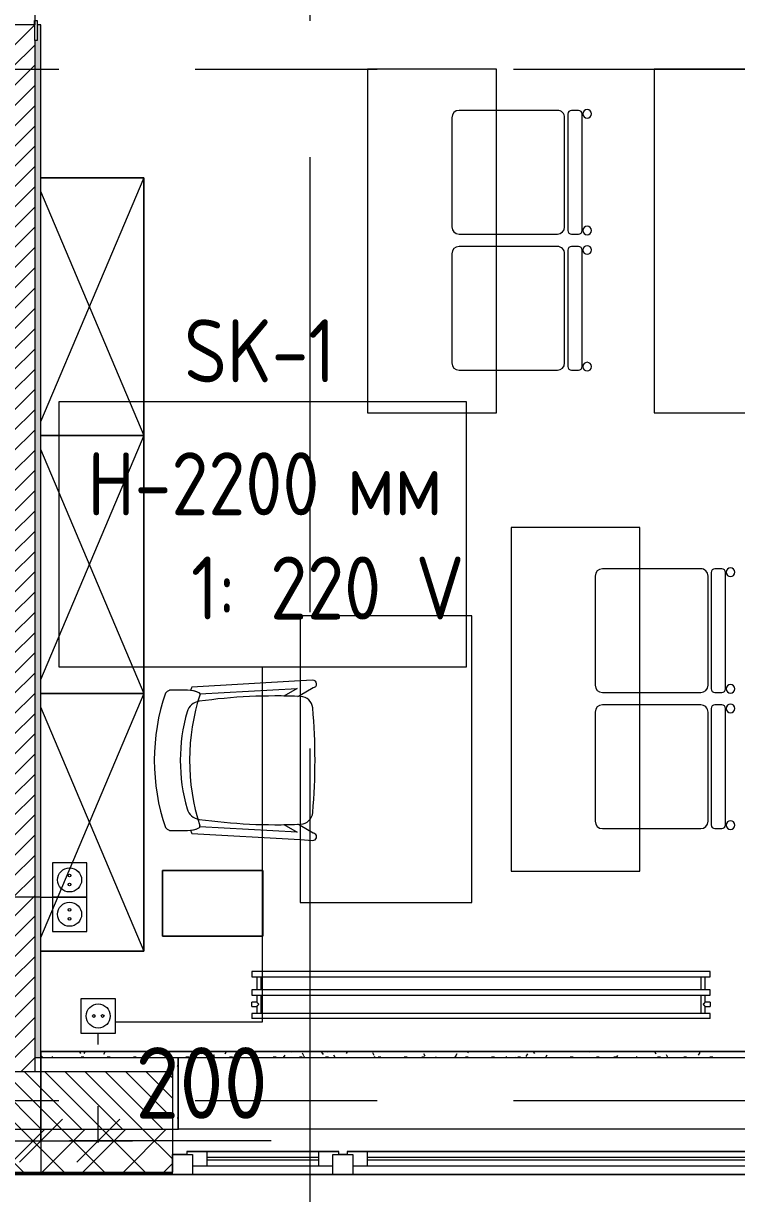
# Model space of a CAD drawing. Header units: millimetres. Extents: x 81609 to 272668, y -8553 to 29000.
# Drawn here: x 109710 to 112198, y -325 to 3760 of the extents above; entities that cross this region are included whole.
import ezdxf

# ---------------------------------------------------------------- set-up
doc = ezdxf.new("R2010")
doc.units = ezdxf.units.MM
doc.linetypes.add('Осевая', pattern=[3175, 635, -476.25, 1587.5, -476.25])
for name, color, linetype, lineweight in [('A-ANNO-DIMS', 7, 'Continuous', 9), ('A-ANNO-DIMS-100', 7, 'Continuous', 9), ('A-DETL-GENF', 7, 'Continuous', 9), ('A-DOOR', 7, 'Continuous', 9), ('A-DOOR-1', 7, 'Continuous', 13), ('A-DOOR-FRAM', 7, 'Continuous', 13), ('A-GLAZ', 7, 'Continuous', 9), ('A-GLAZ-1', 7, 'Continuous', 13), ('A-WALL', 7, 'Continuous', 9), ('E-ELEC-FIXT-IDEN', 7, 'Continuous', 9), ('I-WALL', 7, 'Continuous', 9), ('M-EQPM', 7, 'Continuous', 9), ('Оси', 7, 'Continuous', 9), ('Оси-2', 7, 'Осевая', 9), ('Электрические приборы', 7, 'Continuous', 9)]:
    doc.layers.add(name, color=color, linetype=linetype, lineweight=lineweight)
for name, color, linetype, lineweight, true_color in [('A-WALL-1', 7, 'Continuous', 9, 0x3c3c3c), ('A-WALL-FNSH-1', 7, 'Continuous', 9, 0x3c3c3c), ('I-FURN-1', 7, 'Continuous', 9, 0xf0f0f0), ('Оси розеток', 7, 'Continuous', 9, 0xff1e23)]:
    doc.layers.add(name, color=color, linetype=linetype, lineweight=lineweight, true_color=true_color)
doc.styles.add('GOST Common', font='GOST_Common.ttf', dxfattribs={"width": 0.9, "height": 220})
doc.styles.add('ISOCPEUR', font='isocpeur.ttf', dxfattribs={"width": 0.9, "height": 250})
doc.dimstyles.new('ISO-2_5_0_9К_БОЛЬШОЙ', dxfattribs={"dimscale": 304.8, "dimtxt": 248.995294, "dimasz": 0.492126, "dimexe": 0.393701, "dimexo": 0.984252, "dimgap": 0, "dimtad": 1, "dimdec": 0, "dimrnd": 10, "dimzin": 0, "dimdsep": 46, "dimtxsty": 'ISOCPEUR', "dimblk1": 'OBLIQUE', "dimblk2": 'OBLIQUE', "dimsah": 1, "dimcen": 0.09, "dimdle": 0.393701, "dimazin": 0, "dimtfac": 1, "dimtdec": 4, "dimtix": 1, "dimtmove": 0, "dimatfit": 3, "dimfxl": 1, "dimtvp": 1, "dimtolj": 1, "dimtzin": 0, "dimarcsym": 2})
doc.dimstyles.new('ISO-2_5_0_9К_БОЛЬШОЙ_2', dxfattribs={"dimscale": 304.8, "dimtxt": 248.995294, "dimasz": 0.492126, "dimexe": 0.393701, "dimexo": 0.984252, "dimgap": 0, "dimtad": 1, "dimdec": 0, "dimrnd": 10, "dimzin": 0, "dimdsep": 46, "dimtxsty": 'ISOCPEUR', "dimblk1": 'OBLIQUE', "dimblk2": 'OBLIQUE', "dimsah": 1, "dimcen": 0.09, "dimdle": 0.393701, "dimazin": 0, "dimtfac": 1, "dimtdec": 4, "dimtix": 1, "dimtmove": 1, "dimatfit": 3, "dimfxl": 1, "dimtvp": 1, "dimtolj": 1, "dimtzin": 0, "dimarcsym": 2})
pattern_1 = [(0, (0, 0), (121.92, 30.48), [10.058, -81.382, 10.058, -81.382, -487.68]), (0, (0, 0), (121.92, 30.48), [-182.88, 10.058, -172.822, 10.058, -81.382, -213.36]), (0, (0, 0), (121.92, 30.48), [-457.2, 10.058, -50.902, 10.058, -142.342]), (120, (45.72, 15.24), (-87.356454, 90.345817), [10.058, -81.382, 10.058, -81.382, -487.68]), (120, (45.72, 15.24), (-87.356454, 90.345817), [-182.88, 10.058, -172.822, 10.058, -81.382, -213.36]), (120, (45.72, 15.24), (-87.356454, 90.345817), [-457.2, 10.058, -50.902, 10.058, -142.342]), (240, (60.96, 76.2), (-34.563546, -120.825817), [10.058, -81.382, 10.058, -81.382, -487.68]), (240, (60.96, 76.2), (-34.563546, -120.825817), [-182.88, 10.058, -172.822, 10.058, -81.382, -213.36]), (240, (60.96, 76.2), (-34.563546, -120.825817), [-457.2, 10.058, -50.902, 10.058, -142.342])]

# ---------------------------------------------------------------- blocks, each defined once
blk = doc.blocks.new('120_Окно_СКБ_2Ст_Фрамуга сверху - 120_Окно_СКБ_2Ст_2300х2500_h_ ДОО-22877051-План размещения напольных электротехнических лючков и розеток 2 этажа в осях 23-33')
at = {"layer": 'A-GLAZ'}
for p, q in [((1150, 83), (-1150, 83)), ((-1080, 83), (1080, 83)), ((-1150, 13), (-1100, 13)), ((-1030, 33), (470, 33)), ((470, 23), (-1030, 23)), ((540, 13), (570, 13)), ((540, 13), (570, 13)), ((640, 33), (1030, 33)), ((1030, 23), (640, 23)), ((1100, 13), (1150, 13))]:
    blk.add_line(p, q, dxfattribs=at)
at = {"layer": 'A-GLAZ-1'}
for p, q in [((-1150, 13), (-1150, 83)), ((-1150, 83), (-1080, 83)), ((-1080, 83), (-1080, 13)), ((520, 13), (520, 83)), ((520, 83), (590, 83)), ((590, 83), (590, 13)), ((1080, 13), (1080, 83)), ((1080, 83), (1150, 83)), ((1150, 83), (1150, 13)), ((520, 53), (-1080, 53)), ((-1080, 53), (-1080, 13)), ((-1030, 3), (-1030, 53)), ((470, 3), (470, 53)), ((520, 13), (520, 53)), ((1080, 53), (590, 53)), ((590, 53), (590, 13)), ((640, 3), (640, 53)), ((1030, 3), (1030, 53)), ((1080, 13), (1080, 53)), ((-1080, 13), (-1150, 13)), ((-1080, 13), (-1100, 13)), ((-1100, 13), (-1100, 3)), ((-1100, 3), (540, 3)), ((540, 3), (-1100, 3)), ((590, 13), (520, 13)), ((540, 13), (520, 13)), ((540, 3), (540, 13)), ((590, 13), (570, 13)), ((570, 13), (570, 3)), ((570, 3), (1100, 3)), ((1100, 3), (570, 3)), ((1150, 13), (1080, 13)), ((1100, 13), (1080, 13)), ((1100, 3), (1100, 13))]:
    blk.add_line(p, q, dxfattribs=at)
blk = doc.blocks.new('Стол базовый прямоугольный - 1_88-26291934-План размещения напольных электротехнических лючков и розеток 2 этажа в осях 23-33')
at = {"layer": 'I-FURN-1'}
for p, q in [((600, 225), (-600, 225)), ((-600, 225), (-600, -225)), ((600, -225), (600, 225)), ((-600, -225), (600, -225))]:
    blk.add_line(p, q, dxfattribs=at)
blk = doc.blocks.new('M_Стул-Breuer - 1_87-V74-План размещения напольных электротехнических лючков и розеток 2 этажа в осях 23-33')
at = {"layer": 'I-FURN-1'}
for p, q in [((-215.9, 215.9), (-215.9, 85)), ((190.5, 241.3), (-190.5, 241.3)), ((215.9, 85), (215.9, 215.9)), ((-215.9, 85), (-215.9, -127)), ((215.9, -127), (215.9, 85)), ((-190.5, -152.4), (190.5, -152.4)), ((-215.9, -176.2), (-215.9, -200.8)), ((203.2, -163.5), (-203.2, -163.5)), ((215.9, -200.8), (215.9, -176.2)), ((-203.2, -213.5), (203.2, -213.5))]:
    blk.add_line(p, q, dxfattribs=at)
for centre, radius, start, end in [((-190.5, 215.9), 25.4, 90, 180), ((190.5, 215.9), 25.4, 0, 90), ((-190.5, -127), 25.4, 180, 270), ((190.5, -127), 25.4, 270, 360), ((-203.2, -176.2), 12.7, 90, 180), ((-203.2, -200.8), 12.7, 180, 270), ((203.2, -176.2), 12.7, 360, 90), ((203.2, -200.8), 12.7, 270, 360), ((-203.5, -230.6), 15.1, 360, 180), ((-203.5, -230.6), 15.1, 180, 360), ((203.7, -230.6), 15.1, 360, 180), ((203.7, -230.6), 15.1, 180, 360)]:
    blk.add_arc(centre, radius, start, end, dxfattribs=at)
blk = doc.blocks.new('Стол базовый прямоугольный - 1_288-25474731-План размещения напольных электротехнических лючков и розеток 2 этажа в осях 23-33')
at = {"layer": 'I-FURN-1'}
for p, q in [((500, 300), (-500, 300)), ((-500, 300), (-500, -300)), ((500, -300), (500, 300)), ((-500, -300), (500, -300))]:
    blk.add_line(p, q, dxfattribs=at)
blk = doc.blocks.new('Chair_1 noor 78578 - 1_4-V100-План размещения напольных электротехнических лючков и розеток 2 этажа в осях 23-33')
at = {"layer": 'I-FURN-1'}
for p, q in [((-130.5, 405.7), (-130.5, 344.8)), ((359.1, 344.8), (359.1, 405.7)), ((-141.2, 329.7), (-162.6, -47.4)), ((391.2, -47.4), (369.8, 329.7)), ((-136.5, -37.1), (-117.3, 302)), ((345.9, 302), (365.1, -37.1)), ((-110.2, 8.6), (-136.5, -37.1)), ((365.1, -37.1), (338.8, 8.6)), ((-113.1, -47.4), (-108.8, -39.9)), ((337.4, -39.9), (341.7, -47.4)), ((-162.6, -47.4), (-165.1, -92)), ((-139.7, -93.5), (-113.1, -47.4)), ((-108.5, -47.4), (-108.4, -49.7)), ((337, -49.7), (337.1, -47.4)), ((341.7, -47.4), (368.3, -93.5)), ((393.7, -92), (391.2, -47.4))]:
    blk.add_line(p, q, dxfattribs=at)
for centre, radius, start, end in [((114.3, -271.9), 732.8, 71.3174, 108.6833), ((114.3, -239.2), 609.6, 73.8265, 106.1735), ((114.3, -279.3), 660.4, 111.7, 112.7563), ((-37.4, 344.8), 93.1, 180, 204.9864), ((-37.4, 344.8), 93.1, 186.4785, 204.9864), ((114.3, -408), 746, 71.9445, 107.8276), ((-41.4, 297.5), 50.8, 106.1735, 171.9659), ((270, 297.5), 50.8, 8.0341, 73.8265), ((266, 344.8), 93.1, 334.477, 360), ((266, 344.8), 93.1, 335.0136, 353.5215), ((114.3, -279.3), 660.4, 67.2437, 68.3), ((-116, 308.2), 6.35, 204.9864, 258.4091), ((-116, 308.2), 6.35, 204.9864, 287.8276), ((1798.9, 37.7), 1909.3, 171.9659, 182.5552), ((-1570.3, 37.7), 1909.3, 357.4448, 8.0341), ((344.3, 307.4), 6.35, 281.4186, 334.477), ((344.6, 308.2), 6.35, 281.5909, 335.0136), ((1798.9, 37.7), 1909.3, 180.8761, 182.3307), ((-1570.3, 37.7), 1909.3, 357.6693, 359.1239), ((-64, -47.7), 44.5, 182.6261, 265.0912), ((292.6, -47.7), 44.4, 275.9396, 357.3739), ((-152.4, -92.7), 12.7, 176.75, 326.75), ((-152.4, -92.7), 12.7, 326.75, 356.75), ((114.8, 2033.8), 2133.6, 265.0912, 274.9044), ((381, -92.7), 12.7, 183.25, 3.25)]:
    blk.add_arc(centre, radius, start, end, dxfattribs=at)
for points in [[(-120.4, 422.3), (-122, 420.8), (-124.7, 417.8), (-127.8, 413.5), (-129.8, 409.4), (-130.4, 406.9), (-130.5, 405.7)], [(359.1, 405.7), (359, 406.9), (358.4, 409.4), (356.4, 413.5), (353.3, 417.8), (350.6, 420.8), (349, 422.3)]]:
    blk.add_open_spline(points, degree=3, dxfattribs=at)
blk = doc.blocks.new('Шкаф параметрический - 1_286-V105-План размещения напольных электротехнических лючков и розеток 2 этажа в осях 23-33')
at = {"layer": 'I-FURN-1'}
for p, q in [((0, 380), (852.6, 20)), ((900, 380), (0, 380)), ((0, 380), (0, 20)), ((0, 20), (0, 380)), ((0, 380), (900, 380)), ((47.4, 20), (900, 380)), ((900, 20), (900, 380)), ((900, 380), (900, 20))]:
    blk.add_line(p, q, dxfattribs=at)
blk = doc.blocks.new('Шкаф параметрический - 1_286-V106-План размещения напольных электротехнических лючков и розеток 2 этажа в осях 23-33')
at = {"layer": 'I-FURN-1'}
for p, q in [((0, 380), (852.6, 20)), ((900, 380), (0, 380)), ((0, 380), (0, 20)), ((0, 20), (0, 380)), ((0, 380), (900, 380)), ((47.4, 20), (900, 380)), ((900, 20.8), (900, 380)), ((900, 380), (900, 20.8))]:
    blk.add_line(p, q, dxfattribs=at)
blk = doc.blocks.new('Шкаф параметрический - 1_286-V107-План размещения напольных электротехнических лючков и розеток 2 этажа в осях 23-33')
at = {"layer": 'I-FURN-1'}
for p, q in [((0, 380), (852.6, 20)), ((900, 380), (0, 380)), ((0, 380), (0, 20.8)), ((0, 20.8), (0, 380)), ((0, 380), (900, 380)), ((47.4, 20), (900, 380)), ((900, 20), (900, 380)), ((900, 380), (900, 20))]:
    blk.add_line(p, q, dxfattribs=at)
blk = doc.blocks.new('Блок Розеток и Выключателей - Блок Розеток и Выключателей_SK1-V145-План размещения напольных электротехнических лючков и розеток 2 этажа в осях 23-33')
at = {"layer": 'A-DETL-GENF'}
for p, q in [((60, 160), (-60, 160)), ((-60, 160), (-60, 40)), ((60, 40), (60, 160)), ((-60, 40), (60, 40))]:
    blk.add_line(p, q, dxfattribs=at)
for centre, radius in [((0, 100), 42), ((-15.6, 100), 4.8), ((15.6, 100), 4.8)]:
    blk.add_circle(centre, radius, dxfattribs=at)
at = {"layer": 'Оси розеток'}
blk.add_line((0, 0), (0, 40), dxfattribs=at)
blk = doc.blocks.new('Блок Розеток и Выключателей - Блок Розеток и Выключателей_SK1-V146-План размещения напольных электротехнических лючков и розеток 2 этажа в осях 23-33')
at = {"layer": 'A-DETL-GENF'}
for p, q in [((0, 160), (-120, 160)), ((-120, 160), (-120, 40)), ((120, 160), (0, 160)), ((0, 160), (0, 40)), ((0, 40), (0, 160)), ((120, 40), (120, 160)), ((-120, 40), (0, 40)), ((0, 40), (120, 40))]:
    blk.add_line(p, q, dxfattribs=at)
for centre, radius in [((-60, 100), 42), ((60, 100), 42), ((-75.6, 100), 4.8), ((-44.4, 100), 4.8), ((44.4, 100), 4.8), ((75.6, 100), 4.8)]:
    blk.add_circle(centre, radius, dxfattribs=at)
at = {"layer": 'Оси розеток'}
blk.add_line((0, 0), (0, 40), dxfattribs=at)
blk = doc.blocks.new('radiator_prado_classic_z_tip_30_po exemplyaru - Classic Z Тип 30-300-31137165-План размещения напольных электротехнических лючков и розеток 2 этажа в осях 23-33')
at = {"layer": 'M-EQPM'}
for p, q in [((0, 228), (0, 210)), ((1600, 228), (0, 228)), ((0, 210), (1600, 210)), ((17.5, 210), (17.5, 164)), ((32.5, 164), (32.5, 210)), ((1567.5, 210), (1567.5, 164)), ((1582.5, 164), (1582.5, 210)), ((1600, 210), (1600, 228)), ((1600, 164), (0, 164)), ((0, 164), (0, 146)), ((1600, 146), (1600, 164)), ((0, 146), (1600, 146)), ((17.5, 146), (17.5, 121.5)), ((32.5, 82), (32.5, 146)), ((1567.5, 146), (1567.5, 82)), ((1582.5, 121.5), (1582.5, 146)), ((17.5, 121.5), (0, 121.5)), ((17.5, 121.5), (0, 121.5)), ((0, 121.5), (0, 121.2)), ((0, 106.5), (0, 121.5)), ((0, 121.2), (0, 121.2)), ((0, 106.8), (0, 106.5)), ((0, 106.8), (0, 106.8)), ((0, 106.5), (17.5, 106.5)), ((0, 106.5), (17.5, 106.5)), ((1600, 82), (0, 82)), ((0, 82), (0, 64)), ((17.5, 106.5), (17.5, 82)), ((1600, 121.5), (1582.5, 121.5)), ((1600, 121.5), (1582.5, 121.5)), ((1582.5, 82), (1582.5, 106.5)), ((1582.5, 106.5), (1600, 106.5)), ((1582.5, 106.5), (1600, 106.5)), ((1600, 121.5), (1600, 106.5)), ((1600, 121.2), (1600, 121.5)), ((1600, 121.5), (1600, 121.2)), ((1600, 121.2), (1600, 121.5)), ((1600, 106.5), (1600, 106.8)), ((1600, 106.8), (1600, 106.5)), ((1600, 106.5), (1600, 106.8)), ((1600, 64), (1600, 82)), ((1600, 64), (0, 64))]:
    blk.add_line(p, q, dxfattribs=at)
for points, knots in [([(25, 114), (24.5, 114.5), (23.6, 115.4), (22.4, 116.6), (21.6, 117.4), (21.1, 117.9), (20.8, 118.2), (20.5, 118.5), (20.2, 118.8), (19.8, 119.1), (19.6, 119.4), (19.3, 119.7), (19, 120), (18.7, 120.3), (18.5, 120.5), (18.3, 120.7), (18.1, 120.9), (17.9, 121.1), (17.8, 121.2), (17.7, 121.3), (17.5, 121.5), (17.5, 121.5), (17.5, 121.5)], [0, 0, 0, 0, 0.142857, 0.285714, 0.357143, 0.392857, 0.428571, 0.464286, 0.5, 0.535714, 0.571429, 0.607143, 0.642857, 0.678571, 0.714286, 0.75, 0.785714, 0.821429, 0.857143, 0.892857, 0.928571, 1, 1, 1, 1]), ([(17.5, 106.5), (17.5, 106.5), (17.5, 106.5), (17.7, 106.7), (17.8, 106.8), (17.9, 106.9), (18.1, 107.1), (18.3, 107.3), (18.5, 107.5), (18.7, 107.7), (19, 108), (19.3, 108.3), (19.6, 108.6), (19.8, 108.9), (20.3, 109.3), (20.7, 109.7), (21.1, 110.1), (21.6, 110.6), (22.4, 111.4), (23.6, 112.6), (24.5, 113.5), (25, 114)], [0, 0, 0, 0, 0.071429, 0.107143, 0.142857, 0.178571, 0.214286, 0.25, 0.285714, 0.321429, 0.357143, 0.392857, 0.428571, 0.464286, 0.5, 0.571429, 0.607143, 0.642857, 0.714286, 0.857143, 1, 1, 1, 1]), ([(1575, 114), (1575.5, 114.5), (1576.4, 115.4), (1577.6, 116.6), (1578.4, 117.4), (1578.9, 117.9), (1579.2, 118.2), (1579.5, 118.5), (1579.8, 118.8), (1580.1, 119.2), (1580.4, 119.4), (1580.7, 119.7), (1581, 120), (1581.3, 120.3), (1581.5, 120.5), (1581.7, 120.7), (1581.9, 120.9), (1582.1, 121.1), (1582.2, 121.2), (1582.3, 121.3), (1582.5, 121.5), (1582.5, 121.5), (1582.5, 121.5)], [0, 0, 0, 0, 0.142857, 0.285714, 0.357143, 0.392857, 0.428571, 0.464286, 0.5, 0.535714, 0.571429, 0.607143, 0.642857, 0.678571, 0.714286, 0.75, 0.785714, 0.821429, 0.857143, 0.892857, 0.928571, 1, 1, 1, 1]), ([(1582.5, 106.5), (1582.5, 106.5), (1582.5, 106.5), (1582.3, 106.7), (1582.2, 106.8), (1582.1, 106.9), (1581.9, 107.1), (1581.7, 107.3), (1581.5, 107.5), (1581.3, 107.7), (1581, 108), (1580.7, 108.3), (1580.4, 108.6), (1580.1, 108.8), (1579.7, 109.3), (1579.3, 109.7), (1578.9, 110.1), (1578.4, 110.6), (1577.6, 111.4), (1576.4, 112.6), (1575.5, 113.5), (1575, 114)], [0, 0, 0, 0, 0.071429, 0.107143, 0.142857, 0.178571, 0.214286, 0.25, 0.285714, 0.321429, 0.357143, 0.392857, 0.428571, 0.464286, 0.5, 0.571429, 0.607143, 0.642857, 0.714286, 0.857143, 1, 1, 1, 1])]:
    blk.add_open_spline(points, degree=3, knots=knots, dxfattribs=at)
blk = doc.blocks.new('110_Дверь_СКБ_2Ст - Д-5_п_ Из игровой в коридор-32351726-План размещения напольных электротехнических лючков и розеток 2 этажа в осях 23-33')
at = {"layer": 'A-DOOR'}
for centre, radius, start, end in [((-637.5, -40), 400, 270, 0), ((662.5, -40), 900, 180, 270)]:
    blk.add_arc(centre, radius, start, end, dxfattribs=at)
at = {"layer": 'A-DOOR-1'}
for p, q in [((-637.5, -40), (-587.5, -40)), ((-637.5, -440), (-637.5, -40)), ((-587.5, -40), (-587.5, -440)), ((612.5, -40), (662.5, -40)), ((612.5, -940), (612.5, -40)), ((662.5, -40), (662.5, -940)), ((-587.5, -440), (-637.5, -440)), ((662.5, -940), (612.5, -940))]:
    blk.add_line(p, q, dxfattribs=at)
at = {"layer": 'A-DOOR-FRAM'}
for p, q in [((-742.5, 48), (-672.5, 48)), ((-742.5, 40), (-742.5, 48)), ((-672.5, 48), (-672.5, 40)), ((697.5, 40), (697.5, 48)), ((697.5, 48), (767.5, 48)), ((767.5, 48), (767.5, 40)), ((-672.5, 40), (-742.5, 40)), ((-687.5, 40), (-627.5, 40)), ((-687.5, -40), (-687.5, 40)), ((-687.5, 40), (-672.5, 40)), ((-687.5, 39), (-687.5, 40)), ((-672.5, 39), (-687.5, 39)), ((-672.5, 40), (-672.5, 39)), ((-637.5, 10), (-637.5, -40)), ((-627.5, 10), (-637.5, 10)), ((-627.5, 40), (-627.5, 10)), ((652.5, 40), (712.5, 40)), ((652.5, 10), (652.5, 40)), ((662.5, 10), (652.5, 10)), ((662.5, -40), (662.5, 10)), ((697.5, 39), (697.5, 40)), ((697.5, 40), (712.5, 40)), ((767.5, 40), (697.5, 40)), ((712.5, 39), (697.5, 39)), ((712.5, 40), (712.5, -40)), ((712.5, 40), (712.5, 39)), ((-742.5, -40), (-672.5, -40)), ((-742.5, -48), (-742.5, -40)), ((-637.5, -40), (-687.5, -40)), ((-672.5, -40), (-672.5, -48)), ((712.5, -40), (662.5, -40)), ((697.5, -48), (697.5, -40)), ((697.5, -40), (767.5, -40)), ((767.5, -40), (767.5, -48)), ((-672.5, -48), (-742.5, -48)), ((767.5, -48), (697.5, -48))]:
    blk.add_line(p, q, dxfattribs=at)
blk = doc.blocks.new('DIMBLOCK37-План размещения напольных электротехнических лючков и розеток 2 этажа в осях 23-33')
at = {"layer": 'A-ANNO-DIMS-100'}
for p, q in [((109560.1, 830), (109560.1, 390)), ((109430, 710), (109680.1, 710)), ((109560.1, 710), (109430, 710)), ((109471, 510), (109680.1, 510)), ((109560.1, 510), (109471, 510))]:
    blk.add_line(p, q, dxfattribs=at)
at = {"layer": 'A-ANNO-DIMS-100', "lineweight": 20}
for p, q in [((109560.1, 710), (109485.1, 785)), ((109560.1, 710), (109635.1, 635)), ((109560.1, 510), (109485.1, 585)), ((109560.1, 510), (109635.1, 435))]:
    blk.add_line(p, q, dxfattribs=at)
at = {"layer": 'A-ANNO-DIMS-100', "color": 0, "insert": (109233.4, 373), "char_height": 250, "width": 568.858, "attachment_point": 1, "rotation": 90, "line_spacing_factor": 1.149209, "style": 'ISOCPEUR'}
blk.add_mtext('200', dxfattribs=at)
blk = doc.blocks.new('_Oblique')
at = {"color": 0, "linetype": 'ByBlock', "lineweight": -2}
blk.add_line((-0.5, -0.5), (0.5, 0.5), dxfattribs=at)
blk = doc.blocks.new('DIMBLOCK38-План размещения напольных электротехнических лючков и розеток 2 этажа в осях 23-33')
at = {"layer": 'A-ANNO-DIMS-100'}
for p, q in [((109771, 173.9), (109771, -260.2)), ((109771, -140.2), (109771, 173.9)), ((109970.9, -146), (109970.9, -20.2)), ((109651, -140.2), (110090.9, -140.2)), ((110000.6, -140.2), (109870.9, -140.2)), ((109970.9, -140.2), (109970.9, -146)), ((110574.6, -140.2), (110000.6, -140.2))]:
    blk.add_line(p, q, dxfattribs=at)
at = {"layer": 'A-ANNO-DIMS-100', "lineweight": 20}
for p, q in [((109771, -140.2), (109846, -65.2)), ((109970.9, -140.2), (110045.9, -65.2)), ((109771, -140.2), (109696, -215.2)), ((109970.9, -140.2), (109895.9, -215.2))]:
    blk.add_line(p, q, dxfattribs=at)
at = {"layer": 'A-ANNO-DIMS-100', "color": 0, "insert": (110100.6, 186.4), "char_height": 250, "width": 568.858, "attachment_point": 1, "line_spacing_factor": 1.149209, "style": 'ISOCPEUR'}
blk.add_mtext('200', dxfattribs=at)

msp = doc.modelspace()

# ---------------------------------------------------------------- hatches: boundary and pattern name
at = {"layer": 'A-WALL'}
h = msp.add_hatch(dxfattribs=at)
h.set_pattern_fill('FP_3', color=256, style=0, pattern_type=2)
h.set_pattern_definition([(135, (0, 0), (-35.35534, -35.35534), [])])
h.paths.add_polyline_path([(122030, -100), (122830, -100), (122830, 100), (122030, 100)])
h.paths.add_polyline_path([(119330, -100), (119330, 100), (118830, 100), (118830, -100), (119155.3, -100)])
h.paths.add_polyline_path([(113430, -100), (113680, -100), (113680, 100), (113430, 100)])
h.paths.add_polyline_path([(114580, -100), (115630, -100), (115630, 100), (114580, 100)])
h.paths.add_polyline_path([(109123.6, -100), (110230, -100), (110230, 100), (108930, 100), (108930, -100)])
h.paths.add_polyline_path([(104593.2, -100), (104830, -100), (104830, 100), (103780, 100), (103780, -100), (103945.9, -100)])
h.paths.add_polyline_path([(102880, -100), (102880, 100), (102630, 100), (102630, -100), (102651.5, -100)])
h.paths.add_polyline_path([(101033.5, -100), (101730, -100), (101730, 100), (100830, 100), (100830, -100)])
h.paths.add_polyline_path([(97473.9, -100), (99030, -100), (99030, 100), (95680, 100), (95680, -100), (97150.3, -100)])
h.paths.add_polyline_path([(94780, -100), (94780, 100), (94530, 100), (94530, -100)])
h.paths.add_polyline_path([(92730, -100), (92730, 100), (91930, 100), (91930, -100), (92619.8, -100)])
h = msp.add_hatch(dxfattribs=at)
h.set_pattern_fill('FP_1', color=256, style=0, pattern_type=2)
h.set_pattern_definition([(45, (0, 0), (-70.71068, 70.71068), []), (135, (0, 0), (-70.71068, -70.71068), [])])
h.paths.add_polyline_path([(125080, -250), (125080, -100), (123730, -100), (123730, -250)])
h.paths.add_polyline_path([(122830, -250), (122830, -100), (122030, -100), (122030, -250)])
h.paths.add_polyline_path([(120773.4, -250), (121130, -250), (121130, -100), (120230, -100), (120230, -250)])
h.paths.add_polyline_path([(117930, -250), (119330, -250), (119330, -100), (117930, -100), (117930, -126)])
h.paths.add_polyline_path([(115630, -250), (115630, -100), (114580, -100), (114580, -250), (115595.7, -250)])
h.paths.add_polyline_path([(112530, -250), (113680, -250), (113680, -100), (112530, -100), (112530, -126)])
h.paths.add_polyline_path([(110230, -250), (110230, -100), (108930, -100), (108930, -250)])
h.paths.add_polyline_path([(107130, -250), (108030, -250), (108030, -100), (107130, -100), (107130, -126)])
h.paths.add_polyline_path([(104830, -250), (104830, -100), (103780, -100), (103780, -250)])
h.paths.add_polyline_path([(102880, -250), (102880, -100), (100830, -100), (100830, -250)])
h.paths.add_polyline_path([(99930, -250), (99930, -100), (95680, -100), (95680, -250)])
h.paths.add_polyline_path([(93630, -250), (94780, -250), (94780, -100), (93630, -100), (93630, -126)])
h.paths.add_polyline_path([(92730, -250), (92730, -100), (91930, -100), (91930, -250)])
h.paths.add_polyline_path([(91030, -250), (91030, -100), (89210, -100), (89210, -250), (89707.4, -250)])
at = {"layer": 'I-WALL'}
h = msp.add_hatch(dxfattribs=at)
h.set_pattern_fill('FP_5', color=256, style=0, pattern_type=2)
h.set_pattern_definition([(45, (0, 0), (-35.35534, 35.35534), [])])
h.paths.add_polyline_path([(109750, 100), (109749, 3755), (109670, 3755), (109670, 100)])
h.paths.add_polyline_path([(109749, 5155), (109750, 5155), (109750, 10400), (109670, 10400), (109670, 5155), (109720, 5155)])
h = msp.add_hatch(dxfattribs=at)
h.set_pattern_fill('FP_41', color=256, style=0, pattern_type=2)
h.set_pattern_definition(pattern_1)
h.paths.add_polyline_path([(109770, 150), (109770, 3755), (109758, 3755), (109758, 3700), (109750, 3700), (109750, 150)])
h.paths.add_polyline_path([(109758, 5155), (109770, 5155), (109770, 6600), (109750, 6600), (109750.8, 5210), (109758, 5210), (109758, 5168.3)])
h = msp.add_hatch(dxfattribs=at)
h.set_pattern_fill('FP_41', color=256, style=0, pattern_type=2)
h.set_pattern_definition(pattern_1)
h.paths.add_polyline_path([(112530, 150), (112530, 170), (109770, 170), (109770, 150), (112359.7, 150)])
h = msp.add_hatch(dxfattribs=at)
h.set_pattern_fill('FP_41', color=256, style=0, pattern_type=2)
h.set_pattern_definition(pattern_1)
h.paths.add_polyline_path([(110250, -100), (110250, 150), (110230, 150), (110230, -100)])

# ---------------------------------------------------------------- linework, layer by layer
at = {"layer": 'A-WALL'}
for p, q in [((109770, 3755), (109770, 170)), ((109750, 3700), (109750, 100)), ((107110, -100), (110230, -100)), ((108930, -100), (110250, -100)), ((108930, -250), (110230, -250)), ((108930, -253), (110230, -253)), ((112530, -258), (110230, -258))]:
    msp.add_line(p, q, dxfattribs=at)
at = {"layer": 'A-WALL-1'}
for p, q in [((109770, 3755), (109758, 3755)), ((112510, 170), (109770, 170)), ((109750, 150), (112530, 150)), ((110230, 150), (110230, -250)), ((110250, -100), (110250, 150)), ((110230, 100), (108930, 100))]:
    msp.add_line(p, q, dxfattribs=at)
at = {"layer": 'A-WALL-FNSH-1'}
for p, q in [((109771, 3755), (109770, 3755)), ((109771, 171), (109771, 3755)), ((112509, 171), (109771, 171)), ((110251, -100), (110251, 150)), ((110250, -100), (110251, -100)), ((108930, -258), (110230, -258)), ((110230, -258), (110230, -250))]:
    msp.add_line(p, q, dxfattribs=at)
at = {"layer": 'E-ELEC-FIXT-IDEN'}
for p, q in [((110544.4, 275), (110544.4, 1512.4)), ((109771, 710), (109016.6, 710.5)), ((110030.9, 275), (110544.4, 275))]:
    msp.add_line(p, q, dxfattribs=at)
at = {"layer": 'E-ELEC-FIXT-IDEN', "flags": 128}
msp.add_lwpolyline([(109834.2, 2440.4), (111254.6, 2440.4), (111254.6, 1512.4), (109834.2, 1512.4)], close=True, dxfattribs=at)
at = {"layer": 'I-FURN-1'}
for p, q in [((110545.5, 803.3), (110195.5, 803.3)), ((110195.5, 803.3), (110195.5, 573.3)), ((110195.5, 573.3), (110195.5, 803.3)), ((110195.5, 803.3), (110545.5, 803.3)), ((110545.5, 573.3), (110545.5, 803.3)), ((110545.5, 803.3), (110545.5, 573.3)), ((110195.5, 573.3), (110545.5, 573.3)), ((110545.5, 573.3), (110195.5, 573.3))]:
    msp.add_line(p, q, dxfattribs=at)
at = {"layer": 'I-WALL'}
msp.add_line((112509, -100), (110250, -100), dxfattribs=at)
at = {"layer": 'Оси'}
msp.add_line((110710, -1906.3), (110710, 593.7), dxfattribs=at)
at = {"layer": 'Оси-2'}
for p, q in [((110710, 593.7), (110710, 19528.3)), ((84909.3, 3600), (122760, 3600)), ((84909.3, 0), (122760, 0))]:
    msp.add_line(p, q, dxfattribs=at)

# ---------------------------------------------------------------- block references
at = {"layer": 'A-DOOR', "rotation": 269.9999999999999}
msp.add_blockref('110_Дверь_СКБ_2Ст - Д-5_п_ Из игровой в коридор-32351726-План размещения напольных электротехнических лючков и розеток 2 этажа в осях 23-33', (109710, 4467.5), dxfattribs=at)
at = {"layer": 'A-GLAZ', "rotation": 180}
msp.add_blockref('120_Окно_СКБ_2Ст_Фрамуга сверху - 120_Окно_СКБ_2Ст_2300х2500_h_ ДОО-22877051-План размещения напольных электротехнических лючков и розеток 2 этажа в осях 23-33', (111380, -175), dxfattribs=at)
at = {"layer": 'I-FURN-1'}
for name, p, rotation in [('Стол базовый прямоугольный - 1_88-26291934-План размещения напольных электротехнических лючков и розеток 2 этажа в осях 23-33', (111136.1, 3000), 90), ('Стол базовый прямоугольный - 1_88-26291934-План размещения напольных электротехнических лючков и розеток 2 этажа в осях 23-33', (112136.1, 3000), 90), ('M_Стул-Breuer - 1_87-V74-План размещения напольных электротехнических лючков и розеток 2 этажа в осях 23-33', (111446.1, 3240), 90.00000000000006), ('Шкаф параметрический - 1_286-V105-План размещения напольных электротехнических лючков и розеток 2 этажа в осях 23-33', (109750, 3221), 269.9999999999994), ('M_Стул-Breuer - 1_87-V74-План размещения напольных электротехнических лючков и розеток 2 этажа в осях 23-33', (111446.1, 2765), 90.00000000000006), ('Шкаф параметрический - 1_286-V106-План размещения напольных электротехнических лючков и розеток 2 этажа в осях 23-33', (109750, 2321), 269.9999999999994), ('Стол базовый прямоугольный - 1_88-26291934-План размещения напольных электротехнических лючков и розеток 2 этажа в осях 23-33', (111636.4, 1400.1), 90), ('M_Стул-Breuer - 1_87-V74-План размещения напольных электротехнических лючков и розеток 2 этажа в осях 23-33', (111946.4, 1640.1), 90.00000000000006), ('Стол базовый прямоугольный - 1_288-25474731-План размещения напольных электротехнических лючков и розеток 2 этажа в осях 23-33', (110975.1, 1191.3), 90), ('Chair_1 noor 78578 - 1_4-V100-План размещения напольных электротехнических лючков и розеток 2 этажа в осях 23-33', (110627.7, 1073.1), 90.00000000000038), ('Шкаф параметрический - 1_286-V107-План размещения напольных электротехнических лючков и розеток 2 этажа в осях 23-33', (109750, 1421), 269.9999999999994), ('M_Стул-Breuer - 1_87-V74-План размещения напольных электротехнических лючков и розеток 2 этажа в осях 23-33', (111946.4, 1165.1), 90.00000000000006)]:
    msp.add_blockref(name, p, dxfattribs=dict(at, rotation=rotation))
at = {"layer": 'M-EQPM'}
msp.add_blockref('radiator_prado_classic_z_tip_30_po exemplyaru - Classic Z Тип 30-300-31137165-План размещения напольных электротехнических лючков и розеток 2 этажа в осях 23-33', (110506.7, 222), dxfattribs=at)
at = {"layer": 'Электрические приборы', "rotation": 270.0000000000008}
msp.add_blockref('Блок Розеток и Выключателей - Блок Розеток и Выключателей_SK1-V146-План размещения напольных электротехнических лючков и розеток 2 этажа в осях 23-33', (109771, 710), dxfattribs=at)
at = {"layer": 'Электрические приборы'}
msp.add_blockref('Блок Розеток и Выключателей - Блок Розеток и Выключателей_SK1-V145-План размещения напольных электротехнических лючков и розеток 2 этажа в осях 23-33', (109970.9, 195), dxfattribs=at)

# ---------------------------------------------------------------- texts
at = {"layer": 'E-ELEC-FIXT-IDEN', "char_height": 220, "attachment_point": 1, "style": 'GOST Common'}
for s, insert, width in [('SK-1', (110270.8, 2726.7), 656.582), ('H-2200 ', (109934.2, 2262.7), 1096.708), ('мм', (110839.1, 2262.7), 375.19), ('   1: 220 V', (109934.2, 1898.9), 1291.519)]:
    msp.add_mtext(s, dxfattribs=dict(at, insert=insert, width=width))

# ---------------------------------------------------------------- dimensions: what is measured, and where the dimension line sits
at = {"layer": 'A-ANNO-DIMS'}
dim = msp.add_linear_dim(base=(109560.1, 510), p1=(109730, 710), p2=(109771, 510), angle=90, dimstyle='ISO-2_5_0_9К_БОЛЬШОЙ', override={"dimpost": '<>', "dimfxl": 204.186687}, dxfattribs=at)
dim.commit()
dim.dimension.update_dxf_attribs({"geometry": 'DIMBLOCK37-План размещения напольных электротехнических лючков и розеток 2 этажа в осях 23-33', "text_midpoint": (109435.1, 610)})
dim = msp.add_linear_dim(base=(109970.9, -140.2), p1=(109771, 473.9), p2=(109970.9, 154), dimstyle='ISO-2_5_0_9К_БОЛЬШОЙ_2', override={"dimpost": '<>', "dimfxl": 377.214846}, dxfattribs=at)
dim.commit()
dim.dimension.update_dxf_attribs({"geometry": 'DIMBLOCK38-План размещения напольных электротехнических лючков и розеток 2 этажа в осях 23-33', "text_midpoint": (110385, 19.7), "dimtype": 160})

doc.saveas('drawing.dxf')
